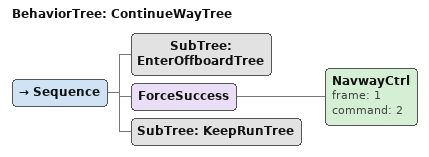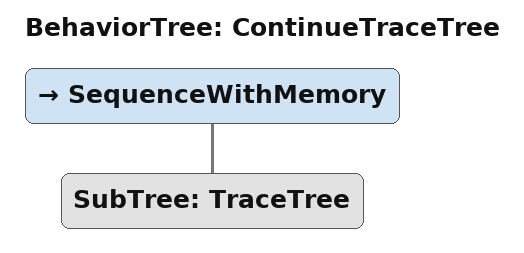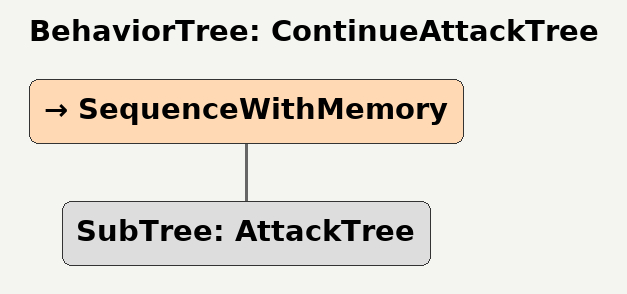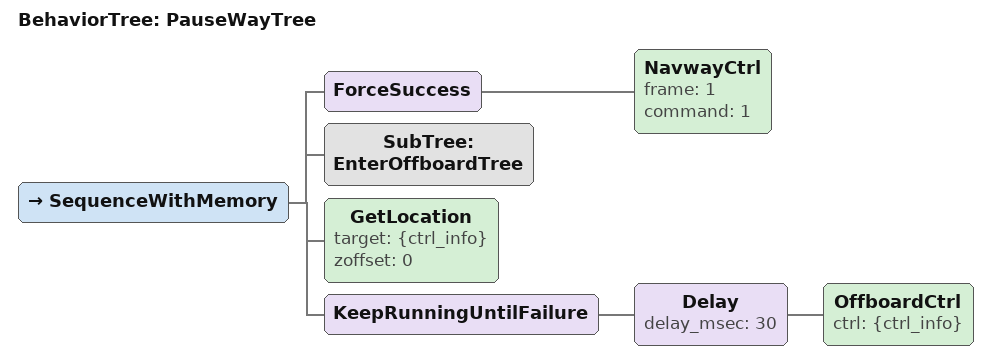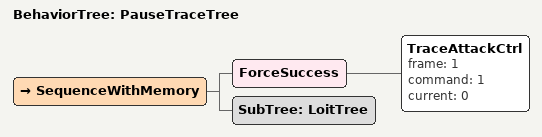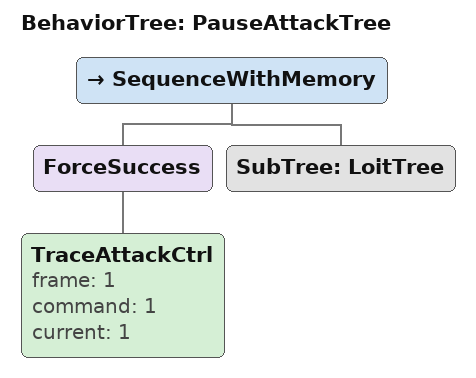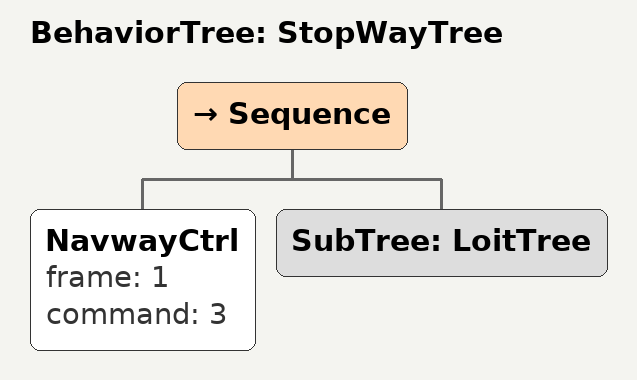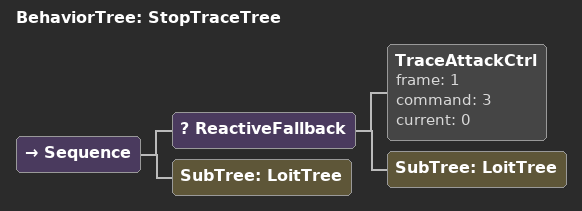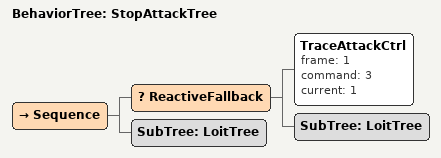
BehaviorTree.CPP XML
<root BTCPP_format="4">
    <BehaviorTree ID="ContinueWayTree">
        <Sequence>
            <SubTree ID="EnterOffboardTree" />
            <ForceSuccess>
                <NavwayCtrl frame="1" command="2"/>
            </ForceSuccess>

	   <SubTree ID="KeepRunTree" />
        </Sequence>
    </BehaviorTree>
    <BehaviorTree ID="ContinueTraceTree">
        <SequenceWithMemory>

            <SubTree ID="TraceTree" />
        </SequenceWithMemory>
    </BehaviorTree>
     <BehaviorTree ID="ContinueAttackTree">
        <SequenceWithMemory>

            <SubTree ID="AttackTree" />
        </SequenceWithMemory>
    </BehaviorTree>

     <BehaviorTree ID="PauseWayTree">

          <SequenceWithMemory>
            <ForceSuccess>
                <NavwayCtrl frame="1" command="1"/>
            </ForceSuccess>

	   <SubTree ID="EnterOffboardTree" />
            <GetLocation target="{ctrl_info}" zoffset="0"/>
            <KeepRunningUntilFailure>
                <Delay delay_msec="30">
                    <OffboardCtrl ctrl="{ctrl_info}"/>
                </Delay>
            </KeepRunningUntilFailure>
        </SequenceWithMemory>

    </BehaviorTree>

    <BehaviorTree ID="PauseTraceTree">
        <SequenceWithMemory>
            <ForceSuccess>
                <TraceAttackCtrl frame="1" command="1" current="0" />
            </ForceSuccess>
            <SubTree ID="LoitTree" />

        </SequenceWithMemory>
    </BehaviorTree>

    <BehaviorTree ID="PauseAttackTree">
        <SequenceWithMemory>
            <ForceSuccess>
                <TraceAttackCtrl frame="1" command="1" current="1" />
            </ForceSuccess>
            <SubTree ID="LoitTree" />
        </SequenceWithMemory>
    </BehaviorTree>

    <BehaviorTree ID="StopWayTree">
        <Sequence>

                <NavwayCtrl frame="1" command="3"/>
                <SubTree ID="LoitTree" />

        </Sequence>
    </BehaviorTree>

    <BehaviorTree ID="StopTraceTree">
        <Sequence>
            <ReactiveFallback>
                <TraceAttackCtrl frame="1" command="3" current="0" />
                <SubTree ID="LoitTree" />
            </ReactiveFallback>
            <SubTree ID="LoitTree" />
        </Sequence>
    </BehaviorTree>

    <BehaviorTree ID="StopAttackTree">
        <Sequence>
            <ReactiveFallback>
                <TraceAttackCtrl frame="1" command="3" current="1" />
                <SubTree ID="LoitTree" />
            </ReactiveFallback>
            <SubTree ID="LoitTree" />
        </Sequence>
    </BehaviorTree>

</root>
